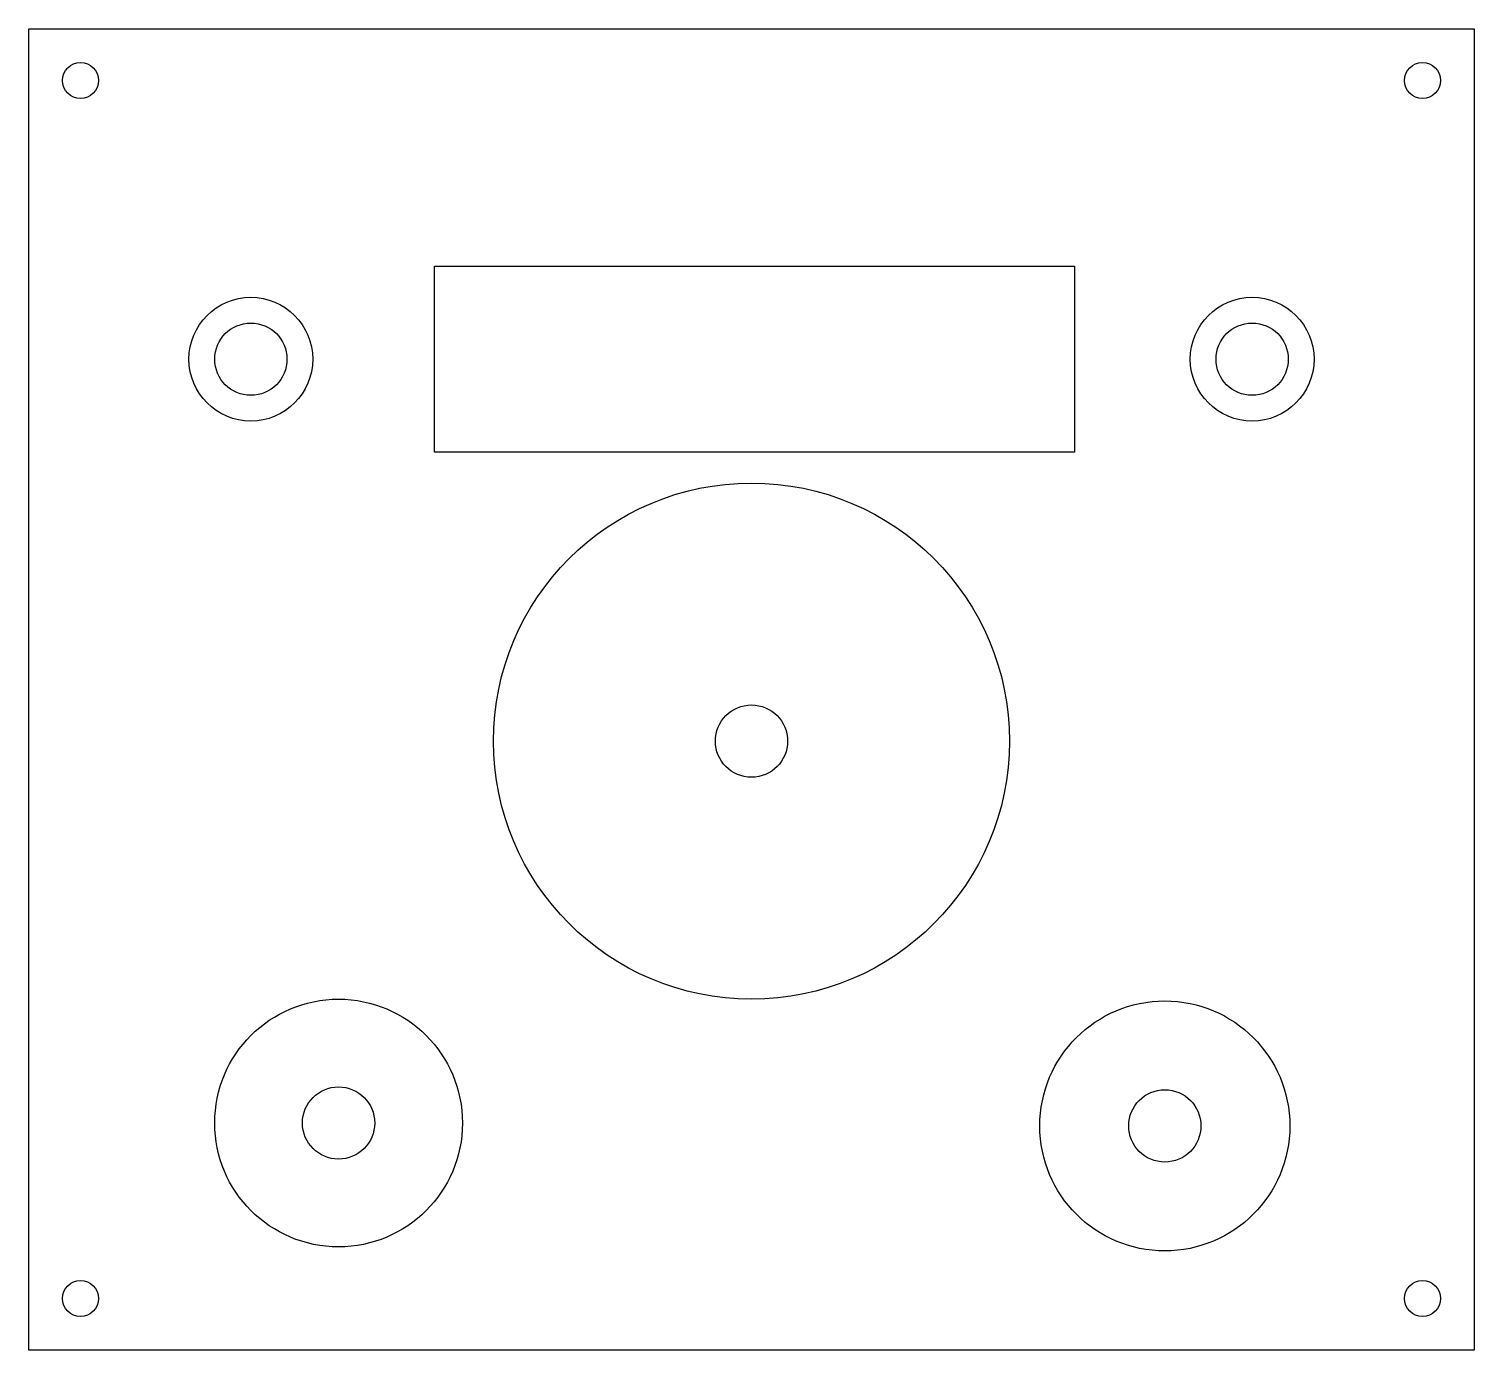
# Model space of a CAD drawing. Header units: millimetres. Extents: x -170 to -30, y -164 to -36.
import ezdxf

# ---------------------------------------------------------------- set-up
doc = ezdxf.new("R2010")
doc.units = ezdxf.units.MM
doc.layers.add('Sketch004', color=7, linetype='CONTINUOUS')

msp = doc.modelspace()

# ---------------------------------------------------------------- linework, layer by layer
at = {"layer": 'Sketch004'}
for p, q in [((-170, -164), (-170, -36)), ((-170, -36), (-30, -36)), ((-30, -36), (-30, -164)), ((-130.7, -77), (-130.7, -59)), ((-130.7, -59), (-68.7, -59)), ((-68.7, -59), (-68.7, -77)), ((-68.7, -77), (-130.7, -77)), ((-30, -164), (-170, -164))]:
    msp.add_line(p, q, dxfattribs=at)
for centre, radius in [((-165, -41), 1.75), ((-35, -41), 1.75), ((-148.5, -68), 6), ((-51.5, -68), 6), ((-148.5, -68), 3.5), ((-51.5, -68), 3.5), ((-100, -105), 25), ((-100, -105), 3.5), ((-140, -142), 12), ((-59.96, -142.28), 12.11), ((-140, -142), 3.5), ((-59.96, -142.28), 3.5), ((-165, -159), 1.75), ((-35, -159), 1.75)]:
    msp.add_circle(centre, radius, dxfattribs=at)

doc.saveas('drawing.dxf')
